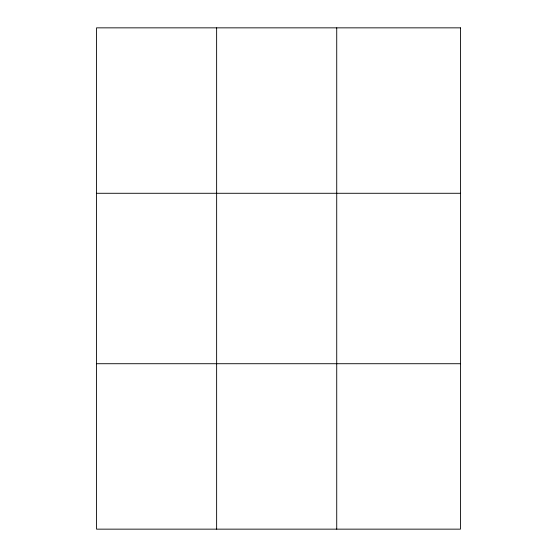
<?xml version="1.0" encoding="UTF-8"?>
<svg xmlns="http://www.w3.org/2000/svg" width="557" height="557" viewBox="0 0 557 557"><rect width="100%" height="100%" fill="white"/><g stroke="black" fill="none" stroke-linecap="round" stroke-linejoin="round"><path stroke-width="0.84" d="M216.631 529.15L216.631 27.85M336.727 529.15L336.727 27.85M96.542 193.279L460.458 193.279M96.542 363.721L460.458 363.721M460.458 27.85L96.542 27.85L96.542 529.15L460.458 529.15L460.458 27.85"/></g></svg>
